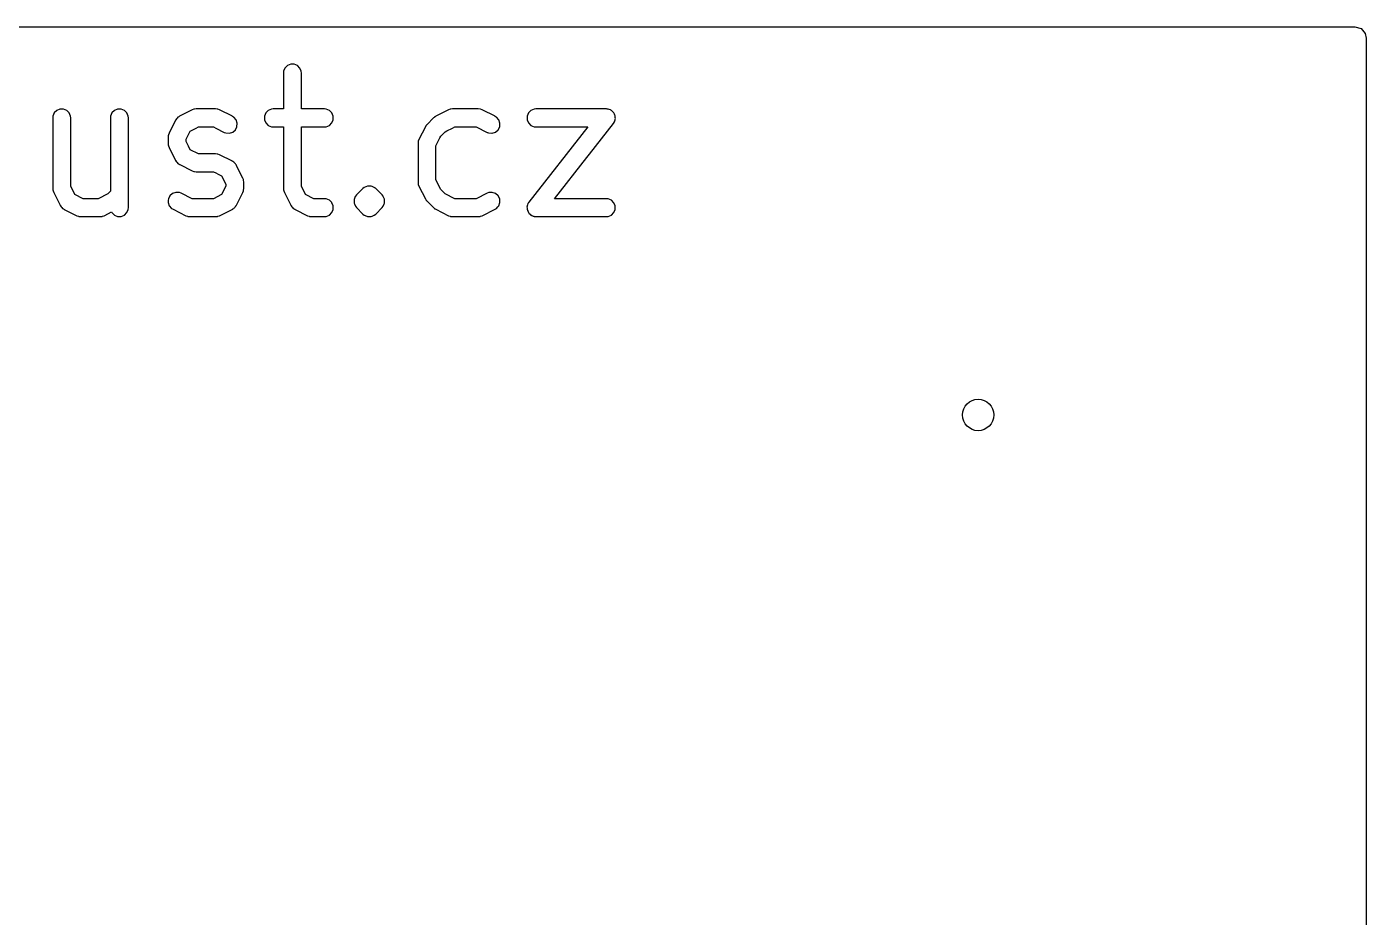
# Model space of a CAD drawing. Header units: inches. Extents: x 0.23 to 2.97, y 0.23 to 2.17.
# Drawn here: x 2.383 to 2.97, y 1.78 to 2.17 of the extents above; entities that cross this region are included whole.
import ezdxf

# ---------------------------------------------------------------- set-up
doc = ezdxf.new("R2010")
doc.units = ezdxf.units.IN
doc.header["$MEASUREMENT"] = 0
doc.layers.add('BLACK', color=250, linetype='CONTINUOUS')

msp = doc.modelspace()

# ---------------------------------------------------------------- linework, layer by layer
at = {"layer": 'BLACK', "linetype": 'CONTINUOUS'}
for p, q in [((0.23467, 2.1703), (2.96533, 2.1703)), ((2.96533, 2.1703), (2.96802, 2.16951)), ((2.96802, 2.16951), (2.96985, 2.1674)), ((2.96985, 2.1674), (2.9703, 2.16533)), ((2.9703, 2.16533), (2.9703, 0.23467)), ((2.4958, 2.15219), (2.49522, 2.15077)), ((2.49689, 2.15328), (2.4958, 2.15219)), ((2.49831, 2.15386), (2.49689, 2.15328)), ((2.49984, 2.15386), (2.49831, 2.15386)), ((2.50126, 2.15328), (2.49984, 2.15386)), ((2.50235, 2.15219), (2.50126, 2.15328)), ((2.50294, 2.15077), (2.50235, 2.15219)), ((2.49522, 2.15077), (2.49514, 2.15)), ((2.49514, 2.15), (2.49514, 2.13425)), ((2.50301, 2.15), (2.50294, 2.15077)), ((2.50301, 2.13425), (2.50301, 2.15)), ((2.39707, 2.13418), (2.39565, 2.13359)), ((2.39861, 2.13418), (2.39707, 2.13418)), ((2.40003, 2.13359), (2.39861, 2.13418)), ((2.42238, 2.13418), (2.42096, 2.13359)), ((2.42392, 2.13418), (2.42238, 2.13418)), ((2.42534, 2.13359), (2.42392, 2.13418)), ((2.45513, 2.13384), (2.44951, 2.13103)), ((2.45585, 2.13411), (2.45513, 2.13384)), ((2.456, 2.13413), (2.45585, 2.13411)), ((2.45613, 2.13418), (2.456, 2.13413)), ((2.45689, 2.13425), (2.45613, 2.13418)), ((2.46533, 2.13425), (2.45689, 2.13425)), ((2.4661, 2.13418), (2.46533, 2.13425)), ((2.46623, 2.13413), (2.4661, 2.13418)), ((2.46637, 2.13411), (2.46623, 2.13413)), ((2.46709, 2.13384), (2.46637, 2.13411)), ((2.47272, 2.13103), (2.46709, 2.13384)), ((2.48987, 2.13418), (2.48845, 2.13359)), ((2.49064, 2.13425), (2.48987, 2.13418)), ((2.49514, 2.13425), (2.49064, 2.13425)), ((2.50797, 2.13425), (2.50301, 2.13425)), ((2.51314, 2.13425), (2.50797, 2.13425)), ((2.51391, 2.13418), (2.51314, 2.13425)), ((2.51314, 2.13425), (2.51314, 2.13425)), ((2.51532, 2.13359), (2.51391, 2.13418)), ((2.56762, 2.13384), (2.562, 2.13103)), ((2.56834, 2.13411), (2.56762, 2.13384)), ((2.56848, 2.13413), (2.56834, 2.13411)), ((2.56861, 2.13418), (2.56848, 2.13413)), ((2.56938, 2.13425), (2.56861, 2.13418)), ((2.58063, 2.13425), (2.56938, 2.13425)), ((2.5814, 2.13418), (2.58063, 2.13425)), ((2.58153, 2.13413), (2.5814, 2.13418)), ((2.58167, 2.13411), (2.58153, 2.13413)), ((2.58239, 2.13384), (2.58167, 2.13411)), ((2.58801, 2.13103), (2.58239, 2.13384)), ((2.60517, 2.13418), (2.60375, 2.13359)), ((2.60594, 2.13425), (2.60517, 2.13418)), ((2.63687, 2.13425), (2.60594, 2.13425)), ((2.63709, 2.13423), (2.63687, 2.13425)), ((2.63717, 2.13424), (2.63709, 2.13423)), ((2.63727, 2.13422), (2.63717, 2.13424)), ((2.63764, 2.13418), (2.63727, 2.13422)), ((2.63814, 2.13397), (2.63764, 2.13418)), ((2.63865, 2.13383), (2.63814, 2.13397)), ((2.63884, 2.13368), (2.63865, 2.13383)), ((2.63906, 2.13359), (2.63884, 2.13368)), ((2.39398, 2.13109), (2.3939, 2.13032)), ((2.3939, 2.13032), (2.3939, 2.09938)), ((2.39457, 2.13251), (2.39398, 2.13109)), ((2.39565, 2.13359), (2.39457, 2.13251)), ((2.40111, 2.13251), (2.40003, 2.13359)), ((2.4017, 2.13109), (2.40111, 2.13251)), ((2.40178, 2.13032), (2.4017, 2.13109)), ((2.40178, 2.10031), (2.40178, 2.13032)), ((2.41929, 2.13109), (2.41921, 2.13032)), ((2.41921, 2.13032), (2.41921, 2.0982)), ((2.41987, 2.13251), (2.41929, 2.13109)), ((2.42096, 2.13359), (2.41987, 2.13251)), ((2.42642, 2.13251), (2.42534, 2.13359)), ((2.42701, 2.13109), (2.42642, 2.13251)), ((2.42709, 2.13032), (2.42701, 2.13109)), ((2.42709, 2.12188), (2.42709, 2.13032)), ((2.44775, 2.12927), (2.44494, 2.12364)), ((2.44783, 2.12939), (2.44775, 2.12927)), ((2.44785, 2.12946), (2.44783, 2.12939)), ((2.44792, 2.12953), (2.44785, 2.12946)), ((2.44816, 2.12992), (2.44792, 2.12953)), ((2.44853, 2.13024), (2.44816, 2.12992)), ((2.44886, 2.13062), (2.44853, 2.13024)), ((2.44924, 2.13086), (2.44886, 2.13062)), ((2.44932, 2.13093), (2.44924, 2.13086)), ((2.44938, 2.13095), (2.44932, 2.13093)), ((2.44951, 2.13103), (2.44938, 2.13095)), ((2.47281, 2.13097), (2.47272, 2.13103)), ((2.47337, 2.13062), (2.47281, 2.13097)), ((2.47438, 2.12946), (2.47337, 2.13062)), ((2.47484, 2.12807), (2.47438, 2.12946)), ((2.47438, 2.12946), (2.47438, 2.12946)), ((2.47438, 2.12946), (2.47438, 2.12946)), ((2.47475, 2.12647), (2.47486, 2.128)), ((2.47486, 2.128), (2.47484, 2.12807)), ((2.48737, 2.13251), (2.48678, 2.13109)), ((2.48678, 2.13109), (2.48678, 2.12955)), ((2.48678, 2.12955), (2.48737, 2.12813)), ((2.48845, 2.13359), (2.48737, 2.13251)), ((2.48737, 2.12813), (2.48845, 2.12704)), ((2.51641, 2.13251), (2.51532, 2.13359)), ((2.51532, 2.12704), (2.51641, 2.12813)), ((2.517, 2.13109), (2.51641, 2.13251)), ((2.51641, 2.12813), (2.517, 2.12955)), ((2.517, 2.12955), (2.517, 2.13109)), ((2.56097, 2.13029), (2.55816, 2.12748)), ((2.56127, 2.13054), (2.56097, 2.13029)), ((2.56134, 2.13062), (2.56127, 2.13054)), ((2.56146, 2.13069), (2.56134, 2.13062)), ((2.56157, 2.13078), (2.56146, 2.13069)), ((2.56166, 2.13082), (2.56157, 2.13078)), ((2.562, 2.13103), (2.56166, 2.13082)), ((2.5881, 2.13097), (2.58801, 2.13103)), ((2.58867, 2.13062), (2.5881, 2.13097)), ((2.58967, 2.12946), (2.58867, 2.13062)), ((2.59013, 2.12807), (2.58967, 2.12946)), ((2.58967, 2.12946), (2.58967, 2.12946)), ((2.58967, 2.12946), (2.58967, 2.12946)), ((2.59005, 2.12647), (2.59016, 2.128)), ((2.59016, 2.128), (2.59013, 2.12807)), ((2.60266, 2.13251), (2.60208, 2.13109)), ((2.60208, 2.13109), (2.60208, 2.12955)), ((2.60208, 2.12955), (2.60266, 2.12813)), ((2.60375, 2.13359), (2.60266, 2.13251)), ((2.60266, 2.12813), (2.60375, 2.12704)), ((2.6294, 2.11443), (2.63997, 2.12789)), ((2.63944, 2.13321), (2.63906, 2.13359)), ((2.63986, 2.13288), (2.63944, 2.13321)), ((2.63998, 2.13267), (2.63986, 2.13288)), ((2.63997, 2.12789), (2.64009, 2.12807)), ((2.64015, 2.13251), (2.63998, 2.13267)), ((2.64009, 2.12807), (2.64015, 2.12813)), ((2.64035, 2.13201), (2.64015, 2.13251)), ((2.64015, 2.12813), (2.64018, 2.12823)), ((2.64018, 2.12823), (2.64038, 2.12854)), ((2.64061, 2.13154), (2.64035, 2.13201)), ((2.64038, 2.12854), (2.64053, 2.12905)), ((2.64053, 2.12905), (2.64073, 2.12955)), ((2.64064, 2.1313), (2.64061, 2.13154)), ((2.64073, 2.13109), (2.64064, 2.1313)), ((2.64073, 2.13055), (2.64073, 2.13109)), ((2.6408, 2.13002), (2.64073, 2.13055)), ((2.64073, 2.12979), (2.6408, 2.13002)), ((2.64073, 2.12955), (2.64073, 2.12979)), ((2.4446, 2.12265), (2.44452, 2.12188)), ((2.44465, 2.12278), (2.4446, 2.12265)), ((2.44466, 2.12292), (2.44465, 2.12278)), ((2.44494, 2.12364), (2.44466, 2.12292)), ((2.45239, 2.12095), (2.45327, 2.12269)), ((2.45327, 2.12269), (2.45346, 2.12309)), ((2.45327, 2.12269), (2.45327, 2.12269)), ((2.45346, 2.12309), (2.4542, 2.12457)), ((2.45346, 2.12309), (2.45346, 2.12309)), ((2.4542, 2.12457), (2.45568, 2.12531)), ((2.45568, 2.12531), (2.45678, 2.12586)), ((2.45568, 2.12531), (2.45568, 2.12531)), ((2.45678, 2.12586), (2.45782, 2.12638)), ((2.45678, 2.12586), (2.45678, 2.12586)), ((2.45782, 2.12638), (2.4644, 2.12638)), ((2.4644, 2.12638), (2.46545, 2.12586)), ((2.46545, 2.12586), (2.46545, 2.12586)), ((2.46545, 2.12586), (2.46919, 2.12398)), ((2.46919, 2.12398), (2.46992, 2.12371)), ((2.46992, 2.12371), (2.47145, 2.1236)), ((2.47145, 2.1236), (2.4729, 2.12409)), ((2.4729, 2.12409), (2.47407, 2.12509)), ((2.47407, 2.12509), (2.47475, 2.12647)), ((2.48845, 2.12704), (2.48845, 2.12704)), ((2.48845, 2.12704), (2.48987, 2.12646)), ((2.48987, 2.12646), (2.49064, 2.12638)), ((2.49064, 2.12638), (2.49064, 2.12638)), ((2.49064, 2.12638), (2.49514, 2.12638)), ((2.49514, 2.12638), (2.49514, 2.09938)), ((2.50301, 2.10031), (2.50301, 2.12638)), ((2.50301, 2.12638), (2.51314, 2.12638)), ((2.51314, 2.12638), (2.51391, 2.12646)), ((2.51391, 2.12646), (2.51532, 2.12704)), ((2.55742, 2.12645), (2.55461, 2.12083)), ((2.55763, 2.12678), (2.55742, 2.12645)), ((2.55767, 2.12688), (2.55763, 2.12678)), ((2.55776, 2.12699), (2.55767, 2.12688)), ((2.55783, 2.12711), (2.55776, 2.12699)), ((2.55791, 2.12718), (2.55783, 2.12711)), ((2.55816, 2.12748), (2.55791, 2.12718)), ((2.56382, 2.12164), (2.56418, 2.12236)), ((2.56418, 2.12236), (2.56475, 2.12293)), ((2.56475, 2.12293), (2.56552, 2.1237)), ((2.56475, 2.12293), (2.56475, 2.12293)), ((2.56552, 2.1237), (2.56609, 2.12427)), ((2.56552, 2.1237), (2.56552, 2.1237)), ((2.56609, 2.12427), (2.56681, 2.12463)), ((2.56681, 2.12463), (2.56926, 2.12586)), ((2.56681, 2.12463), (2.56681, 2.12463)), ((2.56926, 2.12586), (2.57031, 2.12638)), ((2.56926, 2.12586), (2.56926, 2.12586)), ((2.57031, 2.12638), (2.5797, 2.12638)), ((2.5797, 2.12638), (2.58449, 2.12398)), ((2.58449, 2.12398), (2.58474, 2.12389)), ((2.58474, 2.12389), (2.5851, 2.12375)), ((2.5851, 2.12375), (2.58521, 2.12371)), ((2.58521, 2.12371), (2.58664, 2.12361)), ((2.58664, 2.12361), (2.58673, 2.1236)), ((2.58673, 2.1236), (2.58675, 2.1236)), ((2.58675, 2.1236), (2.5882, 2.12409)), ((2.5882, 2.12409), (2.58936, 2.12509)), ((2.58936, 2.12509), (2.59005, 2.12647)), ((2.62877, 2.12638), (2.60284, 2.09338)), ((2.60375, 2.12704), (2.60375, 2.12704)), ((2.60375, 2.12704), (2.60517, 2.12646)), ((2.60517, 2.12646), (2.60594, 2.12638)), ((2.60594, 2.12638), (2.61857, 2.12638)), ((2.61857, 2.12638), (2.62877, 2.12638)), ((2.42709, 2.09095), (2.42709, 2.12188)), ((2.44452, 2.12188), (2.44452, 2.11907)), ((2.44452, 2.11907), (2.4446, 2.1183)), ((2.4446, 2.1183), (2.44465, 2.11817)), ((2.44465, 2.11817), (2.44466, 2.11803)), ((2.44466, 2.11803), (2.44494, 2.11731)), ((2.44494, 2.11731), (2.44775, 2.11168)), ((2.45239, 2.12), (2.45239, 2.12095)), ((2.45327, 2.11826), (2.45239, 2.12)), ((2.45347, 2.11786), (2.45327, 2.11826)), ((2.45327, 2.11826), (2.45327, 2.11826)), ((2.4542, 2.11638), (2.45347, 2.11786)), ((2.45782, 2.11457), (2.4542, 2.11638)), ((2.55427, 2.11984), (2.55419, 2.11907)), ((2.55419, 2.11907), (2.55419, 2.1022)), ((2.55432, 2.11997), (2.55427, 2.11984)), ((2.55433, 2.12011), (2.55432, 2.11997)), ((2.55461, 2.12083), (2.55433, 2.12011)), ((2.56207, 2.11814), (2.56259, 2.11919)), ((2.56207, 2.10313), (2.56207, 2.11814)), ((2.56259, 2.11919), (2.56382, 2.12164)), ((2.56259, 2.11919), (2.56259, 2.11919)), ((2.56382, 2.12164), (2.56382, 2.12164)), ((2.44775, 2.11168), (2.44783, 2.11156)), ((2.44783, 2.11156), (2.44785, 2.1115)), ((2.44785, 2.1115), (2.44792, 2.11142)), ((2.44792, 2.11142), (2.44816, 2.11103)), ((2.44816, 2.11103), (2.44853, 2.11071)), ((2.44853, 2.11071), (2.44886, 2.11033)), ((2.44886, 2.11033), (2.44886, 2.11033)), ((2.44886, 2.11033), (2.44892, 2.11029)), ((2.44892, 2.11029), (2.44892, 2.11029)), ((2.44892, 2.11029), (2.44924, 2.11009)), ((2.45899, 2.11457), (2.45782, 2.11457)), ((2.46533, 2.11457), (2.45899, 2.11457)), ((2.4661, 2.11449), (2.46533, 2.11457)), ((2.46623, 2.11444), (2.4661, 2.11449)), ((2.46637, 2.11443), (2.46623, 2.11444)), ((2.46709, 2.11415), (2.46637, 2.11443)), ((2.47272, 2.11134), (2.46709, 2.11415)), ((2.47284, 2.11126), (2.47272, 2.11134)), ((2.4729, 2.11124), (2.47284, 2.11126)), ((2.47298, 2.11118), (2.4729, 2.11124)), ((2.47337, 2.11093), (2.47298, 2.11118)), ((2.47369, 2.11056), (2.47337, 2.11093)), ((2.47407, 2.11023), (2.47369, 2.11056)), ((2.47431, 2.10985), (2.47407, 2.11023)), ((2.61404, 2.09488), (2.62821, 2.11292)), ((2.62821, 2.11292), (2.6294, 2.11443)), ((2.44924, 2.11009), (2.44932, 2.11002)), ((2.44932, 2.11002), (2.44938, 2.11)), ((2.44938, 2.11), (2.44951, 2.10992)), ((2.44951, 2.10992), (2.4496, 2.10988)), ((2.4496, 2.10988), (2.4496, 2.10988)), ((2.4496, 2.10988), (2.45513, 2.10711)), ((2.45513, 2.10711), (2.45513, 2.10711)), ((2.45513, 2.10711), (2.45513, 2.10711)), ((2.45513, 2.10711), (2.45585, 2.10684)), ((2.45585, 2.10684), (2.45585, 2.10684)), ((2.45585, 2.10684), (2.45585, 2.10684)), ((2.45585, 2.10684), (2.456, 2.10683)), ((2.456, 2.10683), (2.45613, 2.10677)), ((2.45613, 2.10677), (2.45613, 2.10677)), ((2.45613, 2.10677), (2.45613, 2.10677)), ((2.45613, 2.10677), (2.45613, 2.10677)), ((2.45613, 2.10677), (2.45613, 2.10677)), ((2.45613, 2.10677), (2.45689, 2.1067)), ((2.45689, 2.1067), (2.45689, 2.1067)), ((2.45689, 2.1067), (2.45689, 2.1067)), ((2.45689, 2.1067), (2.46323, 2.1067)), ((2.46323, 2.1067), (2.4644, 2.1067)), ((2.4644, 2.1067), (2.46545, 2.10617)), ((2.46545, 2.10617), (2.46545, 2.10617)), ((2.46545, 2.10617), (2.46654, 2.10563)), ((2.46654, 2.10563), (2.46802, 2.10489)), ((2.46802, 2.10489), (2.46983, 2.10127)), ((2.47438, 2.10977), (2.47431, 2.10985)), ((2.4744, 2.10971), (2.47438, 2.10977)), ((2.47448, 2.10958), (2.4744, 2.10971)), ((2.47452, 2.10949), (2.47448, 2.10958)), ((2.47592, 2.1067), (2.47452, 2.10949)), ((2.47452, 2.10949), (2.47452, 2.10949)), ((2.47729, 2.10396), (2.47592, 2.1067)), ((2.3939, 2.09938), (2.39398, 2.09862)), ((2.39398, 2.09862), (2.39403, 2.09849)), ((2.39403, 2.09849), (2.39404, 2.09834)), ((2.40359, 2.09669), (2.40178, 2.10031)), ((2.46983, 2.10031), (2.46802, 2.09669)), ((2.46983, 2.10127), (2.46983, 2.10031)), ((2.47756, 2.10324), (2.47729, 2.10396)), ((2.47757, 2.1031), (2.47756, 2.10324)), ((2.47756, 2.09834), (2.47757, 2.09849)), ((2.47763, 2.10296), (2.47757, 2.1031)), ((2.47757, 2.09849), (2.47763, 2.09862)), ((2.4777, 2.1022), (2.47763, 2.10296)), ((2.47763, 2.09862), (2.4777, 2.09938)), ((2.4777, 2.09938), (2.4777, 2.1022)), ((2.49514, 2.09938), (2.49522, 2.09862)), ((2.49522, 2.09862), (2.49527, 2.09849)), ((2.49527, 2.09849), (2.49528, 2.09834)), ((2.50482, 2.09669), (2.50301, 2.10031)), ((2.53004, 2.09936), (2.52723, 2.09654)), ((2.53063, 2.09985), (2.53004, 2.09936)), ((2.53122, 2.10009), (2.53063, 2.09985)), ((2.53205, 2.10043), (2.53122, 2.10009)), ((2.53359, 2.10043), (2.53205, 2.10043)), ((2.53401, 2.10026), (2.53359, 2.10043)), ((2.53501, 2.09985), (2.53401, 2.10026)), ((2.53549, 2.09945), (2.53501, 2.09985)), ((2.53501, 2.09985), (2.53501, 2.09985)), ((2.53555, 2.0994), (2.53549, 2.09945)), ((2.53557, 2.09938), (2.53555, 2.0994)), ((2.53561, 2.09936), (2.53557, 2.09938)), ((2.53842, 2.09654), (2.53561, 2.09936)), ((2.55419, 2.1022), (2.55427, 2.10143)), ((2.55427, 2.10143), (2.55432, 2.1013)), ((2.55432, 2.1013), (2.55433, 2.10116)), ((2.55433, 2.10116), (2.55461, 2.10044)), ((2.55461, 2.10044), (2.55742, 2.09481)), ((2.56418, 2.0989), (2.56207, 2.10313)), ((2.56609, 2.097), (2.56418, 2.0989)), ((2.39404, 2.09834), (2.39432, 2.09762)), ((2.39432, 2.09762), (2.39713, 2.092)), ((2.4072, 2.09488), (2.40359, 2.09669)), ((2.40838, 2.09488), (2.4072, 2.09488)), ((2.41261, 2.09488), (2.40838, 2.09488)), ((2.41378, 2.09488), (2.41261, 2.09488)), ((2.418, 2.097), (2.41378, 2.09488)), ((2.41921, 2.0982), (2.418, 2.097)), ((2.44462, 2.09422), (2.44455, 2.09327)), ((2.44455, 2.09327), (2.44504, 2.09181)), ((2.44466, 2.0948), (2.44462, 2.09422)), ((2.44467, 2.09481), (2.44466, 2.0948)), ((2.44535, 2.09617), (2.44467, 2.09481)), ((2.44651, 2.09718), (2.44535, 2.09617)), ((2.44797, 2.09767), (2.44651, 2.09718)), ((2.4495, 2.09756), (2.44797, 2.09767)), ((2.45022, 2.09728), (2.4495, 2.09756)), ((2.45501, 2.09488), (2.45022, 2.09728)), ((2.45618, 2.09488), (2.45501, 2.09488)), ((2.46323, 2.09488), (2.45618, 2.09488)), ((2.4644, 2.09488), (2.46323, 2.09488)), ((2.46802, 2.09669), (2.4644, 2.09488)), ((2.47448, 2.092), (2.47481, 2.09267)), ((2.47481, 2.09267), (2.47729, 2.09762)), ((2.47729, 2.09762), (2.47756, 2.09834)), ((2.47756, 2.09834), (2.47756, 2.09834)), ((2.47756, 2.09834), (2.47756, 2.09834)), ((2.49528, 2.09834), (2.49556, 2.09762)), ((2.49556, 2.09762), (2.49837, 2.092)), ((2.50844, 2.09488), (2.50482, 2.09669)), ((2.51314, 2.09488), (2.50844, 2.09488)), ((2.51388, 2.09481), (2.51314, 2.09488)), ((2.51391, 2.09481), (2.51388, 2.09481)), ((2.51388, 2.09481), (2.51388, 2.09481)), ((2.51532, 2.09422), (2.51391, 2.09481)), ((2.5164, 2.09315), (2.51532, 2.09422)), ((2.51641, 2.09313), (2.5164, 2.09315)), ((2.517, 2.09172), (2.51641, 2.09313)), ((2.52668, 2.0958), (2.52615, 2.09453)), ((2.52615, 2.09453), (2.52615, 2.09299)), ((2.52615, 2.09299), (2.52628, 2.09267)), ((2.52628, 2.09267), (2.52674, 2.09157)), ((2.52674, 2.09595), (2.52668, 2.0958)), ((2.52723, 2.09654), (2.52674, 2.09595)), ((2.53891, 2.09595), (2.53842, 2.09654)), ((2.53897, 2.0958), (2.53891, 2.09595)), ((2.53891, 2.09595), (2.53891, 2.09595)), ((2.53891, 2.09157), (2.53936, 2.09267)), ((2.53944, 2.09467), (2.53897, 2.0958)), ((2.53936, 2.09267), (2.5395, 2.09299)), ((2.5395, 2.09453), (2.53944, 2.09467)), ((2.5395, 2.09299), (2.5395, 2.09453)), ((2.55742, 2.09481), (2.55763, 2.09448)), ((2.55763, 2.09448), (2.55767, 2.09438)), ((2.55767, 2.09438), (2.55776, 2.09428)), ((2.55776, 2.09428), (2.55783, 2.09416)), ((2.55783, 2.09416), (2.55791, 2.09409)), ((2.55791, 2.09409), (2.55816, 2.09379)), ((2.55816, 2.09379), (2.56097, 2.09098)), ((2.57031, 2.09488), (2.56609, 2.097)), ((2.57148, 2.09488), (2.57031, 2.09488)), ((2.57853, 2.09488), (2.57148, 2.09488)), ((2.5797, 2.09488), (2.57853, 2.09488)), ((2.58449, 2.09728), (2.5797, 2.09488)), ((2.58521, 2.09756), (2.58449, 2.09728)), ((2.58675, 2.09767), (2.58521, 2.09756)), ((2.5882, 2.09718), (2.58675, 2.09767)), ((2.58936, 2.09617), (2.5882, 2.09718)), ((2.59005, 2.0948), (2.58936, 2.09617)), ((2.58967, 2.09181), (2.59016, 2.09327)), ((2.59016, 2.09327), (2.59005, 2.0948)), ((2.60243, 2.09273), (2.60228, 2.09221)), ((2.60262, 2.09304), (2.60243, 2.09273)), ((2.60266, 2.09313), (2.60262, 2.09304)), ((2.60272, 2.09319), (2.60266, 2.09313)), ((2.60284, 2.09338), (2.60272, 2.09319)), ((2.63687, 2.09488), (2.61404, 2.09488)), ((2.63762, 2.09481), (2.63687, 2.09488)), ((2.63764, 2.09481), (2.63762, 2.09481)), ((2.63762, 2.09481), (2.63762, 2.09481)), ((2.63906, 2.09422), (2.63764, 2.09481)), ((2.64015, 2.09313), (2.63906, 2.09422)), ((2.64073, 2.09172), (2.64015, 2.09313)), ((2.39713, 2.092), (2.39721, 2.09187)), ((2.39721, 2.09187), (2.39723, 2.09181)), ((2.39723, 2.09181), (2.3973, 2.09173)), ((2.3973, 2.09173), (2.39754, 2.09135)), ((2.39754, 2.09135), (2.39791, 2.09102)), ((2.39791, 2.09102), (2.39824, 2.09065)), ((2.39824, 2.09065), (2.39863, 2.0904)), ((2.39863, 2.0904), (2.3987, 2.09034)), ((2.3987, 2.09034), (2.3987, 2.09034)), ((2.3987, 2.09034), (2.3987, 2.09034)), ((2.3987, 2.09034), (2.39876, 2.09032)), ((2.39876, 2.09032), (2.39889, 2.09024)), ((2.39889, 2.09024), (2.39898, 2.0902)), ((2.39898, 2.0902), (2.39898, 2.0902)), ((2.39898, 2.0902), (2.40451, 2.08743)), ((2.40451, 2.08743), (2.40524, 2.08715)), ((2.40524, 2.08715), (2.40524, 2.08715)), ((2.40524, 2.08715), (2.40524, 2.08715)), ((2.40524, 2.08715), (2.40538, 2.08714)), ((2.40538, 2.08714), (2.40551, 2.08709)), ((2.40551, 2.08709), (2.40628, 2.08701)), ((2.40628, 2.08701), (2.40628, 2.08701)), ((2.40628, 2.08701), (2.40628, 2.08701)), ((2.40628, 2.08701), (2.40628, 2.08701)), ((2.40628, 2.08701), (2.41471, 2.08701)), ((2.41471, 2.08701), (2.41489, 2.08703)), ((2.41471, 2.08701), (2.41471, 2.08701)), ((2.41471, 2.08701), (2.41471, 2.08701)), ((2.41471, 2.08701), (2.41471, 2.08701)), ((2.41489, 2.08703), (2.41509, 2.08705)), ((2.41509, 2.08705), (2.41548, 2.08709)), ((2.41548, 2.08709), (2.41561, 2.08714)), ((2.41548, 2.08709), (2.41548, 2.08709)), ((2.41548, 2.08709), (2.41548, 2.08709)), ((2.41561, 2.08714), (2.41575, 2.08715)), ((2.41575, 2.08715), (2.41647, 2.08743)), ((2.41575, 2.08715), (2.41575, 2.08715)), ((2.41575, 2.08715), (2.41575, 2.08715)), ((2.41647, 2.08743), (2.41675, 2.08757)), ((2.41675, 2.08757), (2.41975, 2.08906)), ((2.41675, 2.08757), (2.41675, 2.08757)), ((2.41975, 2.08906), (2.41987, 2.08876)), ((2.41987, 2.08876), (2.42096, 2.08767)), ((2.42096, 2.08767), (2.42096, 2.08767)), ((2.42096, 2.08767), (2.42238, 2.08709)), ((2.42238, 2.08709), (2.42392, 2.08709)), ((2.42392, 2.08709), (2.42534, 2.08767)), ((2.42534, 2.08767), (2.42642, 2.08876)), ((2.42642, 2.08876), (2.42701, 2.09018)), ((2.42701, 2.09018), (2.42709, 2.09095)), ((2.44504, 2.09181), (2.44604, 2.09065)), ((2.44604, 2.09065), (2.4467, 2.09024)), ((2.4467, 2.09024), (2.45232, 2.08743)), ((2.45232, 2.08743), (2.45304, 2.08715)), ((2.45304, 2.08715), (2.45304, 2.08715)), ((2.45304, 2.08715), (2.45304, 2.08715)), ((2.45304, 2.08715), (2.45318, 2.08714)), ((2.45318, 2.08714), (2.45331, 2.08709)), ((2.45331, 2.08709), (2.45408, 2.08701)), ((2.45408, 2.08701), (2.45408, 2.08701)), ((2.45408, 2.08701), (2.45408, 2.08701)), ((2.45408, 2.08701), (2.45408, 2.08701)), ((2.45408, 2.08701), (2.46533, 2.08701)), ((2.46533, 2.08701), (2.46551, 2.08703)), ((2.46533, 2.08701), (2.46533, 2.08701)), ((2.46533, 2.08701), (2.46533, 2.08701)), ((2.46533, 2.08701), (2.46533, 2.08701)), ((2.46551, 2.08703), (2.46571, 2.08705)), ((2.46571, 2.08705), (2.4661, 2.08709)), ((2.4661, 2.08709), (2.46623, 2.08714)), ((2.4661, 2.08709), (2.4661, 2.08709)), ((2.4661, 2.08709), (2.4661, 2.08709)), ((2.46623, 2.08714), (2.46637, 2.08715)), ((2.46637, 2.08715), (2.46709, 2.08743)), ((2.46637, 2.08715), (2.46637, 2.08715)), ((2.46637, 2.08715), (2.46637, 2.08715)), ((2.46709, 2.08743), (2.47263, 2.09019)), ((2.47263, 2.09019), (2.47272, 2.09024)), ((2.47263, 2.09019), (2.47263, 2.09019)), ((2.47272, 2.09024), (2.47284, 2.09032)), ((2.47284, 2.09032), (2.4729, 2.09034)), ((2.4729, 2.09034), (2.47298, 2.0904)), ((2.4729, 2.09034), (2.4729, 2.09034)), ((2.4729, 2.09034), (2.4729, 2.09034)), ((2.4729, 2.09034), (2.4729, 2.09034)), ((2.4729, 2.09034), (2.4729, 2.09034)), ((2.47298, 2.0904), (2.4733, 2.09061)), ((2.4733, 2.09061), (2.47337, 2.09065)), ((2.4733, 2.09061), (2.4733, 2.09061)), ((2.47337, 2.09065), (2.47346, 2.09076)), ((2.47346, 2.09076), (2.47369, 2.09102)), ((2.47346, 2.09076), (2.47346, 2.09076)), ((2.47369, 2.09102), (2.47396, 2.09125)), ((2.47396, 2.09125), (2.47407, 2.09135)), ((2.47396, 2.09125), (2.47396, 2.09125)), ((2.47407, 2.09135), (2.47411, 2.09141)), ((2.47411, 2.09141), (2.47431, 2.09173)), ((2.47411, 2.09141), (2.47411, 2.09141)), ((2.47431, 2.09173), (2.47438, 2.09181)), ((2.47438, 2.09181), (2.4744, 2.09187)), ((2.47438, 2.09181), (2.47438, 2.09181)), ((2.47438, 2.09181), (2.47438, 2.09181)), ((2.47438, 2.09181), (2.47438, 2.09181)), ((2.47438, 2.09181), (2.47438, 2.09181)), ((2.4744, 2.09187), (2.47448, 2.092)), ((2.49837, 2.092), (2.49845, 2.09187)), ((2.49845, 2.09187), (2.49847, 2.09181)), ((2.49847, 2.09181), (2.49853, 2.09173)), ((2.49853, 2.09173), (2.49878, 2.09135)), ((2.49878, 2.09135), (2.49915, 2.09102)), ((2.49915, 2.09102), (2.49947, 2.09065)), ((2.49947, 2.09065), (2.49986, 2.0904)), ((2.49986, 2.0904), (2.49994, 2.09034)), ((2.49994, 2.09034), (2.49994, 2.09034)), ((2.49994, 2.09034), (2.49994, 2.09034)), ((2.49994, 2.09034), (2.5, 2.09032)), ((2.5, 2.09032), (2.50013, 2.09024)), ((2.50013, 2.09024), (2.50021, 2.0902)), ((2.50021, 2.0902), (2.50021, 2.0902)), ((2.50021, 2.0902), (2.50575, 2.08743)), ((2.50575, 2.08743), (2.50647, 2.08715)), ((2.50647, 2.08715), (2.50647, 2.08715)), ((2.50647, 2.08715), (2.50647, 2.08715)), ((2.50647, 2.08715), (2.50661, 2.08714)), ((2.50661, 2.08714), (2.50674, 2.08709)), ((2.50674, 2.08709), (2.50751, 2.08701)), ((2.50751, 2.08701), (2.50751, 2.08701)), ((2.50751, 2.08701), (2.50751, 2.08701)), ((2.50751, 2.08701), (2.50751, 2.08701)), ((2.50751, 2.08701), (2.51314, 2.08701)), ((2.51314, 2.08701), (2.51391, 2.08709)), ((2.51314, 2.08701), (2.51314, 2.08701)), ((2.51391, 2.08709), (2.51532, 2.08767)), ((2.51532, 2.08767), (2.51641, 2.08876)), ((2.51641, 2.08876), (2.517, 2.09018)), ((2.517, 2.09018), (2.517, 2.09172)), ((2.52674, 2.09157), (2.52674, 2.09157)), ((2.52674, 2.09157), (2.52713, 2.09109)), ((2.52713, 2.09109), (2.52718, 2.09103)), ((2.52718, 2.09103), (2.52723, 2.09098)), ((2.52723, 2.09098), (2.53004, 2.08816)), ((2.53004, 2.08816), (2.53063, 2.08767)), ((2.53063, 2.08767), (2.53099, 2.08753)), ((2.53099, 2.08753), (2.53099, 2.08753)), ((2.53099, 2.08753), (2.53205, 2.08709)), ((2.53205, 2.08709), (2.53359, 2.08709)), ((2.53359, 2.08709), (2.53401, 2.08726)), ((2.53359, 2.08709), (2.53359, 2.08709)), ((2.53359, 2.08709), (2.53359, 2.08709)), ((2.53401, 2.08726), (2.53501, 2.08767)), ((2.53401, 2.08726), (2.53401, 2.08726)), ((2.53401, 2.08726), (2.53401, 2.08726)), ((2.53401, 2.08726), (2.53401, 2.08726)), ((2.53501, 2.08767), (2.53561, 2.08816)), ((2.53561, 2.08816), (2.53842, 2.09098)), ((2.53842, 2.09098), (2.53891, 2.09157)), ((2.56097, 2.09098), (2.56127, 2.09073)), ((2.56127, 2.09073), (2.56134, 2.09065)), ((2.56134, 2.09065), (2.56146, 2.09058)), ((2.56146, 2.09058), (2.56157, 2.09049)), ((2.56157, 2.09049), (2.56157, 2.09049)), ((2.56157, 2.09049), (2.56157, 2.09049)), ((2.56157, 2.09049), (2.56157, 2.09049)), ((2.56157, 2.09049), (2.56157, 2.09049)), ((2.56157, 2.09049), (2.56166, 2.09045)), ((2.56166, 2.09045), (2.562, 2.09024)), ((2.562, 2.09024), (2.562, 2.09024)), ((2.562, 2.09024), (2.56762, 2.08743)), ((2.56762, 2.08743), (2.56834, 2.08715)), ((2.56834, 2.08715), (2.56834, 2.08715)), ((2.56834, 2.08715), (2.56834, 2.08715)), ((2.56834, 2.08715), (2.56848, 2.08714)), ((2.56848, 2.08714), (2.56861, 2.08709)), ((2.56861, 2.08709), (2.56938, 2.08701)), ((2.56938, 2.08701), (2.56938, 2.08701)), ((2.56938, 2.08701), (2.56938, 2.08701)), ((2.56938, 2.08701), (2.56938, 2.08701)), ((2.56938, 2.08701), (2.58063, 2.08701)), ((2.58063, 2.08701), (2.5814, 2.08709)), ((2.58063, 2.08701), (2.58063, 2.08701)), ((2.58063, 2.08701), (2.58063, 2.08701)), ((2.58063, 2.08701), (2.58063, 2.08701)), ((2.5814, 2.08709), (2.58153, 2.08714)), ((2.5814, 2.08709), (2.5814, 2.08709)), ((2.5814, 2.08709), (2.5814, 2.08709)), ((2.5814, 2.08709), (2.5814, 2.08709)), ((2.58153, 2.08714), (2.58167, 2.08715)), ((2.58167, 2.08715), (2.58239, 2.08743)), ((2.58167, 2.08715), (2.58167, 2.08715)), ((2.58167, 2.08715), (2.58167, 2.08715)), ((2.58239, 2.08743), (2.58801, 2.09024)), ((2.58801, 2.09024), (2.58867, 2.09065)), ((2.58867, 2.09065), (2.58919, 2.09125)), ((2.58919, 2.09125), (2.58967, 2.09181)), ((2.60208, 2.09148), (2.60201, 2.09125)), ((2.60201, 2.09125), (2.60208, 2.09072)), ((2.60228, 2.09221), (2.60208, 2.09172)), ((2.60208, 2.09172), (2.60208, 2.09148)), ((2.60208, 2.09072), (2.60208, 2.09018)), ((2.60208, 2.09018), (2.60217, 2.08996)), ((2.60217, 2.08996), (2.6022, 2.08973)), ((2.6022, 2.08973), (2.60246, 2.08926)), ((2.60246, 2.08926), (2.60266, 2.08876)), ((2.60266, 2.08876), (2.60283, 2.08859)), ((2.60283, 2.08859), (2.60295, 2.08839)), ((2.60295, 2.08839), (2.60337, 2.08805)), ((2.60337, 2.08805), (2.60375, 2.08767)), ((2.60375, 2.08767), (2.60397, 2.08758)), ((2.60397, 2.08758), (2.60416, 2.08744)), ((2.60416, 2.08744), (2.60416, 2.08744)), ((2.60416, 2.08744), (2.60439, 2.08737)), ((2.60439, 2.08737), (2.60439, 2.08737)), ((2.60439, 2.08737), (2.60467, 2.08729)), ((2.60467, 2.08729), (2.60495, 2.08718)), ((2.60495, 2.08718), (2.60495, 2.08718)), ((2.60495, 2.08718), (2.60517, 2.08709)), ((2.60517, 2.08709), (2.60517, 2.08709)), ((2.60517, 2.08709), (2.60517, 2.08709)), ((2.60517, 2.08709), (2.60554, 2.08705)), ((2.60554, 2.08705), (2.60564, 2.08702)), ((2.60564, 2.08702), (2.60572, 2.08703)), ((2.60564, 2.08702), (2.60564, 2.08702)), ((2.60564, 2.08702), (2.60564, 2.08702)), ((2.60564, 2.08702), (2.60564, 2.08702)), ((2.60564, 2.08702), (2.60564, 2.08702)), ((2.60572, 2.08703), (2.60594, 2.08701)), ((2.60594, 2.08701), (2.63687, 2.08701)), ((2.63687, 2.08701), (2.63764, 2.08709)), ((2.63764, 2.08709), (2.63906, 2.08767)), ((2.63906, 2.08767), (2.64015, 2.08876)), ((2.64015, 2.08876), (2.64073, 2.09018)), ((2.64073, 2.09018), (2.64073, 2.09172))]:
    msp.add_line(p, q, dxfattribs=at)
at = {"layer": 'BLACK'}
msp.add_circle((2.8, 2), 0.00689, dxfattribs=at)
at = {"layer": 'WHITE'}
msp.add_circle((2.8, 2), 0.00689, dxfattribs=at)

doc.saveas('drawing.dxf')
